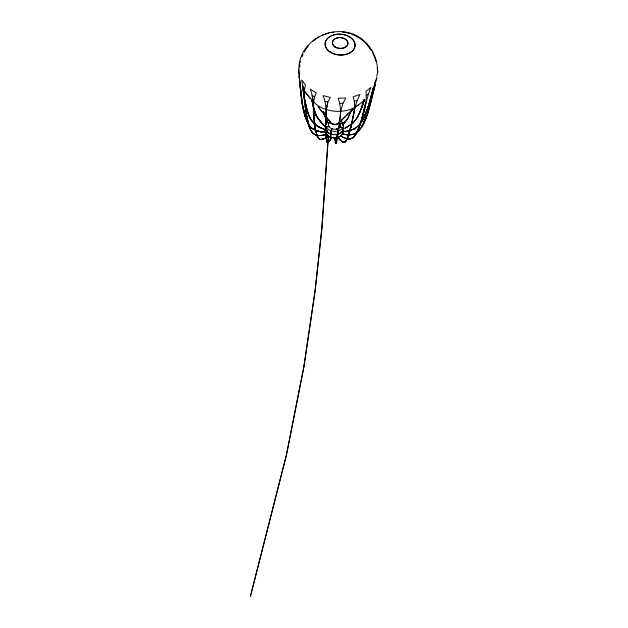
<?xml version="1.0" encoding="UTF-8"?>
<svg xmlns="http://www.w3.org/2000/svg" width="628" height="628" viewBox="0 0 628 628"><rect width="100%" height="100%" fill="white"/><g stroke="black" fill="none" stroke-linecap="round" stroke-linejoin="round"><path stroke-width="0.94" d="M304.29 95.621L304.36 88.752L302.979 86.829C305.459 100.629 304.659 115.144 309.863 128.34C311.072 132.532 314.534 135.648 319.024 135.577M352.724 123.426L345.581 127.916L352.716 123.276L357.473 117.31L361.83 107.592L364.326 99.711L359.836 112.459L355.456 120.215M325.791 126.518L326.309 108.974L327.855 102.05L330.391 97.426L323.004 95.582C329.59 110.355 322.8 127.123 327.031 142.258L328.758 141.536M325.273 127.249L325.869 130.491M325.602 127.249L325.712 128.897A9.035 6.264 4 0 0 332.793 137.846A9.035 6.264 4 0 0 342.943 131.189M325.854 124.352L326.183 122.091L329.151 123.127L325.94 122.389M326.003 124.022L326.136 122.075L326.05 124.038M325.916 126.919L325.634 134.054L325.916 126.919L329.135 126.432L326.113 127.249M325.492 133.709L325.971 126.911M328.326 135.946L321.874 227.94L315.044 290.811L303.936 366.014M328.413 136.095L321.96 228.09L315.13 290.96M330.721 130.593L330.226 137.43L330.705 137.579L331.199 130.75L330.705 130.624L332.063 128.583M336.796 128.771L338.123 130.914L337.252 137.822L337.731 131.017L336.82 128.787M339.693 133.591L342.55 131.119L343.171 129.533L342.558 131.087L339.693 133.591L335.368 134.667L333.013 134.58L328.703 133.136L325.869 130.451M339.952 123.716L342.81 122.711L342.676 124.65L342.951 123.049M342.817 124.996L342.81 122.711M342.307 134.69L342.982 127.562L339.772 126.832L342.786 127.884M342.456 134.353L342.935 127.547L342.26 134.675M354.121 136.896C361.822 123.347 367.129 106.917 366.038 91.311L370.975 87.363C364.782 102.403 363.486 119.077 356.233 133.693C354.749 137.501 350.754 139.981 346.703 138.733M340.847 110.528L342.99 103.267L345.816 98.023L338.123 98.251C343.555 112.718 338.068 128.567 336.42 143.427M340.847 110.544L337.526 136.88M319.087 139.016L320.72 139.565L325.697 138.325L320.641 139.4L319.016 138.867C310.248 124.116 316.653 105.017 310.295 89.207L316.269 92.834C310.656 104.743 314.785 118.676 315.751 131.26C316.732 133.866 316.904 137.061 319.087 139.016L320.704 139.581L323.161 139.29M337.354 136.841L338.625 128.026L336.459 142.438M298.81 69.331C298.999 33.551 349.027 17.349 369.358 47.076M299.627 67.408L299.886 65.657M304.023 366.163L315.154 290.952M354.804 108.142L351.209 125.938L348.721 135.051C351.185 122.601 357.379 109.358 353.203 96.751L360.04 94.483C352.701 108 353.062 123.928 347.669 138.129M303.968 366.006L286.407 454.805L250.352 596.592L286.517 454.955M286.494 454.955L304.054 366.155M341.004 135.868C359.781 149.951 361.956 111.611 365.936 102.27M366.116 102.16L361.367 120.662L357.874 130.349M356.806 132.767C370.308 118.08 371.321 96.17 376.949 77.723L374.657 82.77L372.993 93.658L367.678 113.071L361.54 127.233M373.063 93.493L375.356 84.702C368.283 99.836 369.06 141.732 342.637 133.78M348.721 135.051L351.115 125.977L347.465 138.113L345.078 141.904L343.32 142.25C341.279 142.532 330.077 128.136 341.836 141.394M357.905 126.432C367.568 115.811 369.719 100.645 373.629 87.347M373.597 87.19C368.353 101.603 367.78 123.944 350.919 130.279C349.231 131.629 335.525 131.739 347.001 131.189M373.574 87.182L369.115 104.044L364.939 115.458L369.201 104.115L364.962 115.552L360.072 124.163M336.451 142.415L336.216 143.333L335.564 143.427L335.266 142.305M351.123 125.993L348.579 135.075L346.075 140.915M376.588 76.333L377.758 72.377L377.169 67.895M359.805 112.334L364.232 99.679L361.83 107.592M361.877 107.678L364.334 99.742L361.814 107.592M351.711 109.688L347.661 118.59L342.307 124.831M351.79 109.798L347.747 118.739L345.047 122.209M357.748 130.396L361.32 120.733M364.939 115.458L369.193 104.107M363.565 123.481L367.647 112.985M363.518 123.567L367.678 113.071L363.502 123.559L361.39 127.319M300.592 61.45L299.47 63.977L299.791 65.61M301.99 56.952L303.081 54.51M357.442 117.42L359.813 112.467M346.279 140.97L347.661 138.113M327.18 142.375L328.931 141.669L331.498 137.618L330.171 140.13L327.722 142.556L326.639 141.386L326.262 138.615M304.25 52.163L305.459 49.871M313.545 129.297L320.924 131.998L325.1 131.849L320.939 131.99L313.443 129.454L310.57 127.468L308.756 125.2L306.754 120.969L302.523 105.488L299.949 85.471L298.7 69.3C300.349 86.593 300.71 104.468 306.778 120.969M356.037 133.733L353.925 136.896L352.3 138.184L349.678 139.063M347.025 131.173L354.749 128.858L357.936 126.432M305.86 49.11L308.638 45.616M355.479 120.207L352.708 123.426L345.557 127.916M342.409 124.988L345.023 122.224M342.291 124.839L344.96 122.044M325.461 129.454C305.993 126 304.588 101.712 302.751 85.989C304.87 98.698 304.847 114.123 314.581 123.787C314.714 126.079 342.174 136.755 317.862 126.511M345.314 141.944L346.264 140.955M357.002 132.673L359.004 130.985M312.516 41.581L316.551 38.332M364.342 100.315L356.421 106.477M366.65 95.385L368.636 93.862M327.573 142.399L329.998 139.966M325.697 138.325L328.381 136.417M356.837 132.775C352.23 135.656 347.19 135.263 342.472 133.85M317.368 37.9L319.008 37.028M322.211 35.388L324.433 34.383M350.95 130.279L354.875 128.732M323.122 139.086L325.618 138.113M345.533 127.9L342.872 128.693M325.226 34.116L329.198 32.797M321.041 122.593L323.836 125.427L325.618 126.369L324.087 125.349M357.269 100.378L354.569 101.226L354.569 108.197M312.171 101.744L311.888 99.899L313.239 106.964L315.994 115.568L321.073 122.609L324.095 125.364L318.553 119.061M313.262 133.819C308.317 128.693 307.908 120.961 306.205 114.414C307.492 123.096 310.224 138.034 322.454 135.279C337.103 131.935 314.73 137.689 315.711 134.996M322.478 135.263L326.097 134.251M338.123 130.914L337.707 130.985L337.236 137.783L337.629 137.689M339.913 123.74L342.998 123.033M343.304 142.234L345.062 141.889M341.546 141.331L343.547 142.281L345.298 141.92M343.822 137.752L340.769 135.86M331.78 32.35L333.499 32.059M335.564 143.404L336.216 143.31M336.42 143.404L335.776 143.514L335.258 140.648M339.968 103.29L342.99 103.243M346.295 134.785L349.945 134.918M338.304 137.312L339.881 139.769L343.54 142.258M342.409 32.036L345.086 32.318M349.914 139.039L344.066 137.705M317.289 130.891L321.041 131.809M345.95 32.53L350.243 33.606M324.99 101.265L327.863 102.026C325.014 114.838 325.241 128.363 326.639 141.386M332.039 128.599L331.176 130.781L330.705 137.579L330.25 137.399M335.266 140.672L334.763 137.791L335.266 142.328M351.036 33.928C357.654 36.636 364.287 40.49 368.408 46.496M317.179 131.048L310.593 127.468M314.369 96.955L312.069 95.503L313.325 103.651L314.322 121.761L315.649 131.126M323.828 125.435L325.375 126.471M310.687 127.327L313.568 129.29M314.581 123.787L318.121 126.416M307.131 94.608L313.537 101.893M318.035 106.579L330.736 122.727L318.09 106.556M310.719 127.327C300.412 112.757 301.644 93.384 299.14 76.412L302.602 105.59L305.208 116.667L302.531 105.488L305.208 116.518L306.841 120.843M321.332 122.578L316.229 115.536L314.918 112.263M369.672 47.524C375.442 54.385 377.569 63.546 377.671 72.361M366.666 43.465L372.702 51.59M367.773 45.648L369.256 47.642M369.492 47.948L371.14 50.177M304.792 91.46L306.817 94.169M304.344 90.856L309.824 98.227M318.349 119.132L316.017 115.583L313.239 106.964M311.771 121L308.097 113.354L303.991 96.539L306.519 108.652L309.887 118.299M326.505 141.229L327.039 142.234M327.698 122.468L323.522 111.784L326.521 119.948M372.577 52.446L374.264 56.418M316.253 115.552L313.396 106.901M316.661 134.494L317.839 137.548M309.894 128.465L306.189 114.422M374.563 57.258L376.07 61.45M335.493 142.415L335.776 143.498M306.315 114.492L308.489 124.666C306.15 111.721 302.28 97.937 305.404 84.898L301.746 80.031L304.148 95.464M313.411 106.909L311.99 99.805L312.297 101.642M304.007 96.657L302.727 86.13L303.999 96.657L306.519 108.652M315.766 131.244L314.33 121.754L315.751 131.26L314.463 121.801L313.537 103.761M339.253 122.743A6.037 4.184 4 0 1 338.311 128.465A6.037 4.184 4 0 1 329.99 127.774A6.037 4.184 4 0 1 330.195 121.981M340.572 120.717A9.035 6.264 4 0 1 340.721 129.847A9.035 6.264 4 0 1 327.604 128.952A9.035 6.264 4 0 1 328.978 119.924M342.817 131.126A8.91 6.178 4 0 1 342.205 134.274M341.043 135.632A8.91 6.178 4 0 1 330.571 137.187A8.91 6.178 4 0 1 325.178 130.459M343.037 129.525A8.91 6.178 4 0 1 342.433 131.064M341.263 132.414A8.91 6.178 4 0 1 330.799 133.968A8.91 6.178 4 0 1 325.406 127.241M339.536 121.212A4.804 3.328 4 0 1 334.724 124.36A4.804 3.328 4 0 1 329.936 120.843M358.533 104.813A27.828 19.295 4 0 1 312.469 100.527M339.026 122.201A4.435 3.077 4 0 1 337.809 123.732A4.506 3.124 4 0 0 338.853 122.719M337.134 124.093A4.435 3.077 4 0 1 330.995 123.01M330.587 122.46A4.435 3.077 4 0 1 330.336 121.879M339.866 121.228A5.142 3.564 4 0 1 334.708 124.603A5.142 3.564 4 0 1 329.59 120.835M336.412 124.32A4.506 3.124 4 0 1 332.973 124.187M348.171 113.55L338.696 123.025L354.467 107.977L348.171 113.55M327.431 122.46L323.287 111.745L327.416 122.444M325.908 135.515L325.657 126.511L325.901 135.53M330.226 51.959A14.915 10.338 4 0 0 354.679 47.131A14.915 10.338 4 0 0 335.336 34.571A15.111 10.48 4 0 0 330.093 52.132A15.111 10.48 4 0 0 354.867 47.241A15.111 10.48 4 0 0 335.274 34.509A14.915 10.338 4 0 0 330.226 51.959M335.101 46.81A7.701 5.338 4 0 0 347.731 44.313A7.701 5.338 4 0 0 337.738 37.829A7.701 5.338 4 0 0 335.101 46.81M334.967 46.982A7.905 5.479 4 0 0 347.928 44.423A7.905 5.479 4 0 0 337.676 37.759A7.905 5.479 4 0 0 334.967 46.982"/></g></svg>
